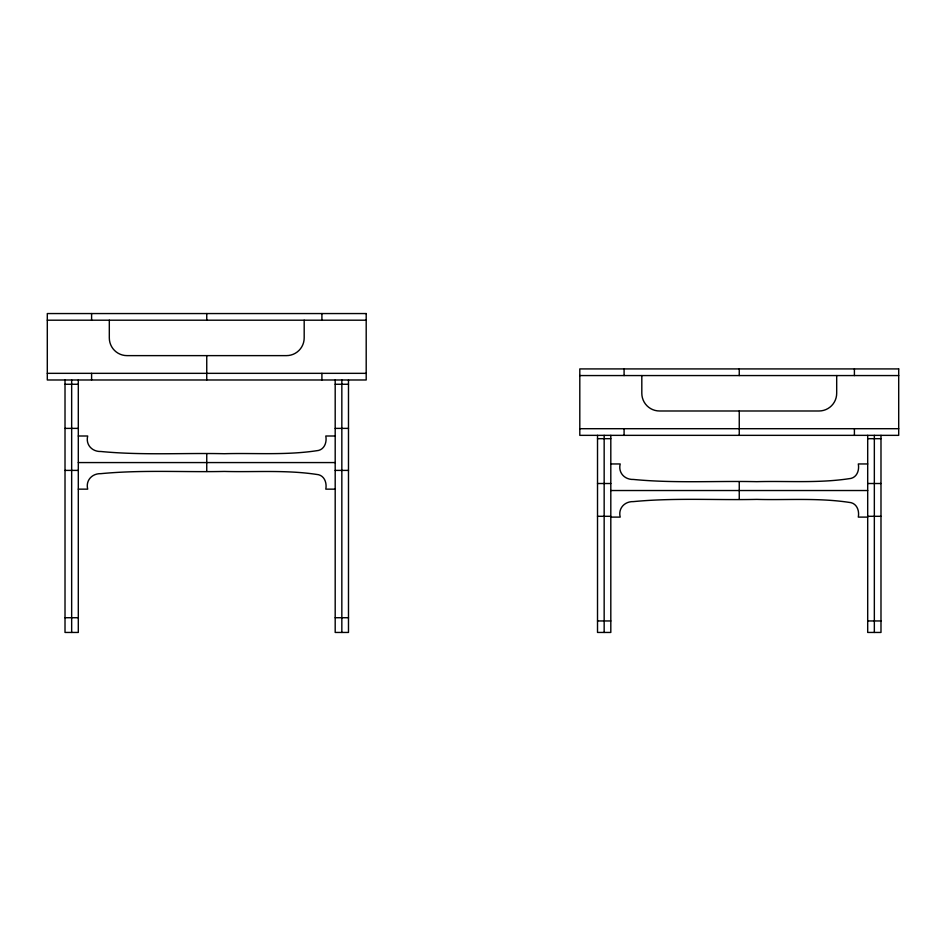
<?xml version="1.0" encoding="UTF-8"?>
<svg xmlns="http://www.w3.org/2000/svg" width="946" height="946" viewBox="0 0 946 946"><rect width="100%" height="100%" fill="white"/><g stroke="black" fill="none" stroke-linecap="round" stroke-linejoin="round"><path stroke-width="1.42" d="M47.3 320.197L366.197 320.197M47.3 373.339L366.197 373.339M579.803 375.562L898.7 375.562M65.014 384.265L78.305 384.265M335.191 384.265L348.483 384.265M65.014 428.384L78.305 428.384M335.191 428.384L348.483 428.384M579.803 428.704L898.7 428.704M78.305 436L87.694 436C85.471 444.75 92.14 451.845 100.986 451.502C141.935 455.44 183.228 452.838 224.308 453.713C254.959 452.909 285.952 455.322 316.378 450.769C324.159 450.355 327.08 442.716 325.802 436L335.191 436M597.517 438.684L610.809 438.684M867.695 438.684L880.986 438.684M78.305 462.57L335.191 462.57M610.809 463.954L620.198 463.954C617.975 472.704 624.644 479.799 633.477 479.456C674.439 483.394 715.732 480.793 756.812 481.668C787.45 480.864 818.456 483.276 848.881 478.723C856.662 478.309 859.583 470.67 858.306 463.954L867.695 463.954M65.014 470.399L78.305 470.399M335.191 470.399L348.483 470.399M597.517 483.512L610.809 483.512M867.695 483.512L880.986 483.512M78.305 489.153L87.694 489.153C85.471 480.402 92.14 473.307 100.986 473.65C141.935 469.713 183.228 472.314 224.308 471.439C254.959 472.243 285.952 469.831 316.378 474.384C324.159 474.797 327.08 482.436 325.802 489.153L335.191 489.153M610.809 490.525L867.695 490.525M597.517 516.303L610.809 516.303M867.695 516.303L880.986 516.303M610.809 517.107L620.198 517.107C617.975 508.357 624.644 501.262 633.477 501.605C674.439 497.667 715.732 500.268 756.812 499.393C787.45 500.198 818.456 497.785 848.881 502.338C856.662 502.752 859.583 510.391 858.306 517.107L867.695 517.107M65.014 617.726L78.305 617.726M335.191 617.726L348.483 617.726M597.517 620.954L610.809 620.954M867.695 620.954L880.986 620.954M880.986 435.349L880.986 632.448L867.695 632.448L867.695 435.349M874.341 435.349L874.341 632.448M854.404 368.916L854.404 375.562M854.404 428.704L854.404 435.349M836.69 375.562L836.69 393.276A17.714 17.714 0 0 1 818.976 410.99L659.528 410.99A17.714 17.714 0 0 1 641.814 393.276L641.814 375.562M739.252 368.916L739.252 375.562M739.252 410.99L739.252 435.349M739.252 481.668L739.252 499.393M624.088 368.916L624.088 375.562M624.088 428.704L624.088 435.349M610.809 435.349L610.809 632.448L597.517 632.448L597.517 435.349M604.163 435.349L604.163 632.448M348.483 379.985L348.483 632.448L335.191 632.448L335.191 379.985M341.837 379.985L341.837 632.448M321.912 313.552L321.912 320.197M321.912 373.339L321.912 379.985M304.186 320.197L304.186 337.911A17.714 17.714 0 0 1 286.472 355.625L127.024 355.625A17.714 17.714 0 0 1 109.31 337.911L109.31 320.197M206.748 313.552L206.748 320.197M206.748 355.625L206.748 379.985M206.748 453.713L206.748 471.427M91.596 313.552L91.596 320.197M91.596 373.339L91.596 379.985M78.305 379.985L78.305 632.448L65.014 632.448L65.014 379.985M71.66 379.985L71.66 632.448M366.197 313.552L47.3 313.552L47.3 379.985L366.197 379.985L366.197 313.552M898.7 368.916L579.803 368.916L579.803 435.349L898.7 435.349L898.7 368.916"/></g></svg>
